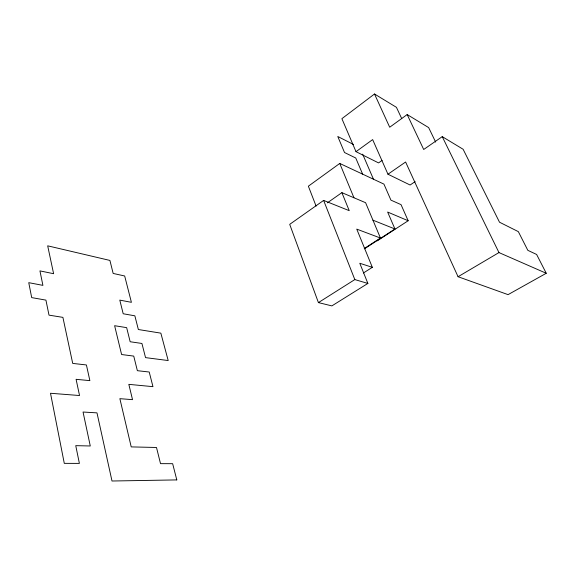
<?xml version="1.0" encoding="UTF-8"?>
<svg xmlns="http://www.w3.org/2000/svg" width="575" height="575" viewBox="0 0 575 575"><rect width="100%" height="100%" fill="white"/><g stroke="black" fill="none" stroke-linecap="round" stroke-linejoin="round"><path stroke-width="0.86" d="M401.731 118.63L396.434 107.324L374.505 93.991L341.888 118.673L356.004 151.663L378.558 162.905L382.102 160.403M377.301 240.81L408.164 220.75L401.034 204.635L390.935 200.129L383.935 184.115L339.753 163.444L308.365 186.192L316.092 206.102M356.004 151.663L372.65 139.596L387.967 174.225L410.104 185.013L415.136 181.621M435.663 142.111L428.648 127.585L407.179 114.562L389.699 127.233L374.505 93.991M327.34 202.86L341.881 192.647L349.233 210.673L323.624 200.409L289.707 224.358L318.421 302.601L331.868 305.893L367.878 283.432L359.792 263.271L372.334 267.332L363.4 272.988M387.967 174.225L405.605 162.006L458.067 276.719L508.063 294.637L546.25 273.276L536.626 254.466L527.828 250.333L518.334 231.639L499.517 222.216L463.127 149.27L442.247 136.634L423.696 149.486L407.179 114.562M364.241 248.572L380.442 238.028L365.599 202.702L341.881 192.647M364.471 248.81L394.946 228.987L387.636 212.046L408.164 220.75M318.421 302.601L354.825 279.579L367.878 283.432M458.067 276.719L498.963 252.576L546.25 273.276M380.442 238.028L356.752 229.123L372.334 267.332M372.938 220.175L394.946 228.987M353.56 144.505L337.784 136.491L344.518 152.519L355.752 158.003L362.624 174.139M442.247 136.634L498.963 252.576M362.66 154.172L373.463 179.213M339.753 163.444L353.963 197.771M323.624 200.409L354.825 279.579M176.798 479.909L112.003 481.009L96.981 412.864L83.052 412.031L90.275 445.984L75.749 445.654L79.386 463.4L64.285 463.357L50.499 393.264L79.537 395.528L76.094 379.32L89.873 380.636L86.415 364.952L72.709 363.414L62.905 317.371L49.004 315.136L45.928 300.121L31.69 297.606L28.75 282.663L42.909 285.373L39.941 270.89L53.612 273.707L47.682 245.827L109.918 260.432L113.16 273.441L124.674 275.986L131.409 302.328L119.794 300.107L123.194 313.756L134.859 315.819L138.359 329.525L160.849 333.148L168.195 360.547L145.54 357.621L141.924 343.455L130.166 341.751L126.651 327.642L114.619 325.702L121.598 354.531L133.738 356.098L137.368 370.688L149.22 372.018L152.964 386.659L128.822 384.352L132.53 399.654L119.866 398.669L131.215 446.904L156.493 447.479L160.518 463.651L172.651 463.687L176.798 479.909"/></g></svg>
